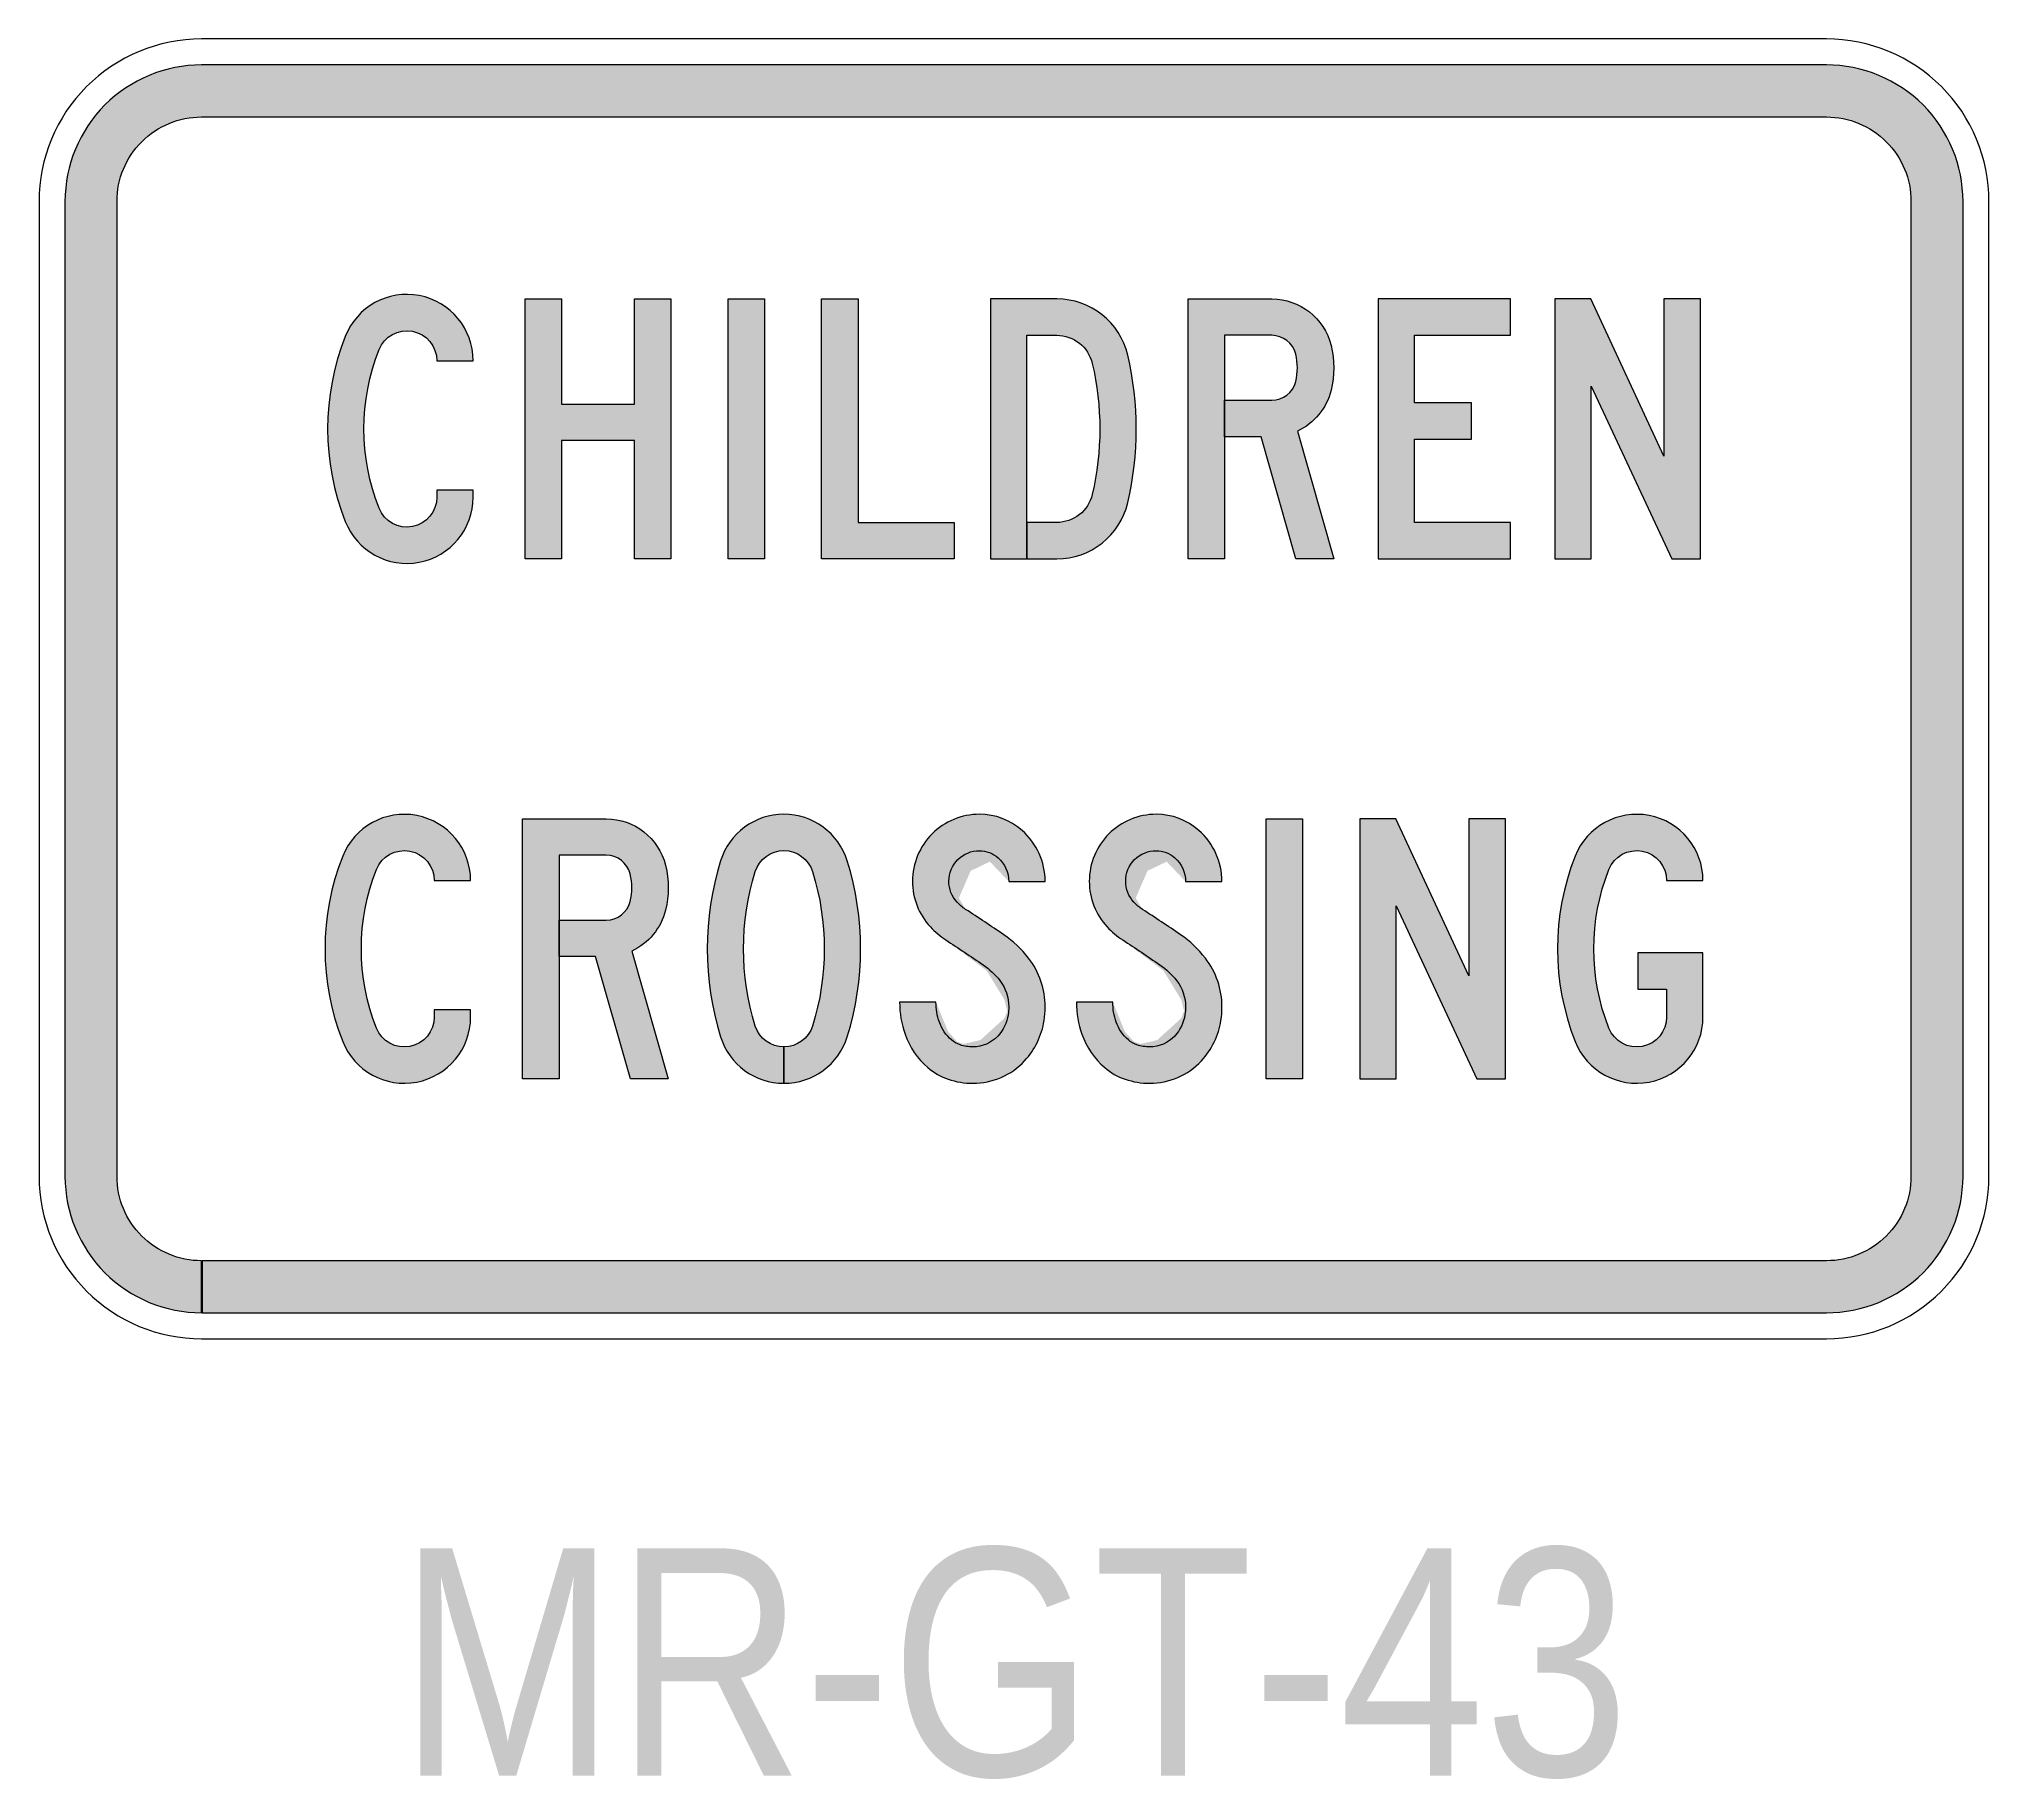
# Model space of a CAD drawing. Header units: millimetres. Extents: x 285 to 315, y -6.8 to 20.
import ezdxf
from ezdxf.enums import TextEntityAlignment as Align

# ---------------------------------------------------------------- set-up
doc = ezdxf.new("R2010")
doc.units = ezdxf.units.MM
doc.layers.add('GSBWFILL', color=1, linetype='Continuous', lineweight=0)
doc.layers.add('L25', color=1, linetype='Continuous')
doc.layers.add('T35', color=3, linetype='Continuous')
doc.styles.add('T35', font='ARIALN.TTF', dxfattribs={"height": 3.5})
doc.styles.add('TSText', font='isocp2.shx')

# ---------------------------------------------------------------- blocks, each defined once
blk = doc.blocks.new('*U21')
at = {"layer": 'GSBWFILL', "transparency": 33554687}
blk.add_hatch(color=256, dxfattribs=at).paths.add_polyline_path([(-249.84, -192), (250, -192, 0.4142136), (292, -150), (292, 150, 0.4142136), (250, 192), (-250, 192, 0.4142136), (-292, 150), (-292, -150, 0.4142136), (-250, -192), (-250, -176, -0.4142136), (-276, -150), (-276, 150, -0.4142136), (-250, 176), (250, 176, -0.4142136), (276, 150), (276, -150, -0.4142136), (250, -176), (-249.84, -176)])
at = {"layer": 'GSBWFILL', "linetype": 'Continuous', "transparency": 33554687}
for points in [[(-250, -200), (250, -200, 0.4142136), (300, -150), (300, 150, 0.4142136), (250, 200), (-250, 200, 0.4142136), (-300, 150), (-300, -150, 0.4142136), (-250, -200)], [(-249.84, -192), (250, -192, 0.4142136), (292, -150), (292, 150, 0.4142136), (250, 192), (-250, 192, 0.4142136), (-292, 150), (-292, -150, 0.4142136), (-250, -192), (-250, -176, -0.4142136), (-276, -150), (-276, 150, -0.4142136), (-250, 176), (250, 176, -0.4142136), (276, 150), (276, -150, -0.4142136), (250, -176), (-249.84, -176), (-249.84, -192)]]:
    blk.add_lwpolyline(points, format="xyb", close=True, dxfattribs=at).dxf.unprotected_set("ltscale", 0)
at = {"layer": 'GSBWFILL', "color": 250, "transparency": 33554687, "style": 'TSText'}
for s in ['panelStyle:MR-REG-CHILD_Cross 600W A_S.ssm', 'levels:GSCOLORFILL|GSBWFILL|GSOUTLINE', 'constructPanels:900|600|450', 'chevronShoulderRadius:300.000', 'panelBorderRadius:300.000', 'chevronTipRadius:300.000', 'panelRoundCorners:0', 'constructPanelMode:0', 'panelStation:none', 'panelWidthLock:1', 'panelHeightLock:1', 'heightRounding:2', 'panelName:name', 'panelQuantity:1', 'panelMaterial:0', 'legendMaterial:0', 'panelMounting:1', 'marginAlign:9', 'panelStandard:2', 'widthRounding:2', 'panelSizes:', 'panelShape:0', 'version:2']:
    blk.add_text(s, height=0.001, dxfattribs=at).set_placement((0, 199.998), align=Align.CENTER)
blk = doc.blocks.new('*U13')
at = {"layer": 'GSBWFILL', "linetype": 'Continuous'}
blk.add_hatch(color=256, dxfattribs=at).paths.add_polyline_path([(13.6, 171.2, 0.190476), (13.6, 28.8, 0.827503), (112, 47.5), (112, 53), (84, 53), (84, 47.5, -0.827503), (39.6, 39, -0.190476), (39.6, 161, -0.827503), (84, 152.5), (112, 152.5, 0.827503)])
at = {"layer": 'GSBWFILL'}
blk.add_lwpolyline([(84, 47.5, -0.827503), (39.6, 39, -0.190476), (39.6, 161, -0.827503), (84, 152.5), (112, 152.5, 0.827503), (13.6, 171.2, 0.190476), (13.6, 28.8, 0.827503), (112, 47.5), (112, 53), (84, 53)], format="xyb", close=True, dxfattribs=at)
blk = doc.blocks.new('*U14')
at = {"layer": 'GSBWFILL', "linetype": 'Continuous'}
blk.add_hatch(color=256, dxfattribs=at).paths.add_polyline_path([(0, 0), (28, 0), (28, 172), (64.3, 172, -0.344881), (82.7, 157.6, -0.12178), (82.7, 136.4, -0.344881), (64.3, 122), (28, 122), (28, 94), (56.1, 94), (82.9, 0), (112, 0), (84, 98.3, 0.227614), (109.9, 129.7, 0.12178), (109.9, 164.3, 0.344881), (64.3, 200), (0, 200)])
at = {"layer": 'GSBWFILL'}
blk.add_lwpolyline([(64.3, 122, 0.344881), (82.7, 136.4, 0.12178), (82.7, 157.6, 0.344881), (64.3, 172), (28, 172), (28, 0), (0, 0), (0, 200), (64.3, 200, -0.344881), (109.9, 164.3, -0.12178), (109.9, 129.7, -0.227614), (84, 98.3), (112, 0), (82.9, 0), (56.1, 94), (28, 94), (28, 122)], format="xyb", close=True, dxfattribs=at)
blk = doc.blocks.new('*U15')
at = {"layer": 'GSBWFILL', "linetype": 'Continuous'}
blk.add_hatch(color=256, dxfattribs=at).paths.add_polyline_path([(81, 40.6, -0.328043), (59, 24.5), (59, -3.5, 0.328109), (107.7, 32.3, 0.152381), (107.7, 167.7, 0.735537), (10.3, 167.7, 0.152381), (10.3, 32.3, 0.328163), (59, -3.5), (59, 24.5, -0.328163), (37, 40.6, -0.152381), (37, 159.4, -0.735537), (81, 159.4, -0.152381)])
at = {"layer": 'GSBWFILL'}
blk.add_lwpolyline([(59, 24.5, -0.328163), (37, 40.6, -0.152381), (37, 159.4, -0.735537), (81, 159.4, -0.152381), (81, 40.6, -0.328043), (59, 24.5), (59, -3.5, 0.328109), (107.7, 32.3, 0.152381), (107.7, 167.7, 0.735537), (10.3, 167.7, 0.152381), (10.3, 32.3, 0.328163), (59, -3.5)], format="xyb", close=True, dxfattribs=at)
blk = doc.blocks.new('*U16')
at = {"layer": 'GSBWFILL'}
h = blk.add_hatch(color=256, dxfattribs=at)
edge = h.paths.add_edge_path()
edge.add_arc((-588.5, -858.1), 1149.1, 55.3909, 57.1046, ccw=False)
edge.add_arc((31.2, 39.9), 58.1, 37.8845, 55.3909, ccw=False)
edge.add_arc((51.1, 55.3), 32.9, 0, 37.8845, ccw=False)
edge.add_arc((45.4, 55.3), 38.6, 350.8629, 360, ccw=False)
edge.add_arc((52.5, 54.2), 31.4, 317.2967, 350.8629, ccw=False)
edge.add_arc((56.4, 50.6), 26.1, 270, 317.2967, ccw=False)
edge.add_arc((56.4, 55), 30.5, 251.079, 270, ccw=False)
edge.add_arc((52.9, 44.9), 19.8, 229.3133, 251.079, ccw=False)
edge.add_arc((61.1, 54.4), 32.4, 199.4306, 229.3133, ccw=False)
edge.add_arc((73.8, 58.9), 45.8, 180.0011, 199.4303, ccw=False)
edge.add_line((28, 58.9), (0, 58.9))
edge.add_arc((73.8, 58.9), 73.8, 180.0007, 199.4304)
edge.add_arc((61.1, 54.4), 60.4, 199.4306, 229.3133)
edge.add_arc((52.9, 44.9), 47.8, 229.3133, 251.079)
edge.add_arc((56.4, 55), 58.5, 251.079, 270)
edge.add_arc((56.4, 50.6), 54.1, 270, 317.2967)
edge.add_arc((52.5, 54.2), 59.4, 317.2967, 350.8629)
edge.add_arc((45.4, 55.3), 66.6, 350.8629, 360)
edge.add_arc((51.1, 55.3), 60.9, 360, 397.8845)
edge.add_arc((31.2, 39.9), 86.1, 37.8845, 55.3909)
edge.add_arc((-588.5, -858.1), 1177.1, 55.3909, 57.1046)
edge.add_arc((70, 159.9), 35.3, 223.0176, 237.1046, ccw=False)
edge.add_arc((61.5, 152), 23.6, 180, 223.0176, ccw=False)
edge.add_arc((61.4, 152), 23.5, 89.9999, 180, ccw=False)
edge.add_arc((61.4, 153.7), 21.8, 48.6785, 90, ccw=False)
edge.add_arc((59.7, 151.8), 24.3, 0, 48.6785, ccw=False)
edge.add_line((84, 151.8), (112, 151.8))
edge.add_arc((59.7, 151.8), 52.3, 0, 48.6785)
edge.add_arc((61.4, 153.7), 49.8, 48.6785, 90)
edge.add_arc((61.4, 152), 51.5, 89.9999, 180)
edge.add_arc((61.5, 152), 51.6, 180, 223.0176)
edge.add_arc((70, 159.9), 63.3, 223.0176, 237.1046)
blk.add_lwpolyline([(35.6, 106.8, -0.007478), (64.2, 87.7, -0.076535), (77.1, 75.6, -0.166825), (84, 55.3, -0.039889), (83.5, 49.2, -0.147516), (75.6, 32.9, -0.209351), (56.4, 24.5, -0.082747), (46.5, 26.1, -0.095257), (40, 29.9, -0.131132), (30.6, 43.6, -0.084979), (28, 58.9), (0, 58.9, 0.084982), (4.2, 34.3, 0.131132), (21.8, 8.6, 0.095257), (37.4, -0.3, 0.082747), (56.4, -3.5, 0.209351), (96.2, 13.9, 0.147516), (111.2, 44.8, 0.039889), (112, 55.3, 0.166825), (99.2, 92.8, 0.076535), (80.1, 110.8, 0.007478), (50.8, 130.3, -0.061544), (44.2, 135.9, -0.189935), (37.9, 152, -0.414214), (61.4, 175.5, -0.182279), (75.7, 170.1, -0.215653), (84, 151.8), (112, 151.8, 0.215653), (94.2, 191.1, 0.182279), (61.4, 203.5, 0.414214), (9.9, 152, 0.189935), (23.7, 116.8, 0.061544)], format="xyb", close=True, dxfattribs=at)
blk = doc.blocks.new('*U17')
at = {"layer": 'GSBWFILL'}
h = blk.add_hatch(color=256, dxfattribs=at)
edge = h.paths.add_edge_path()
edge.add_arc((-588.5, -858.1), 1149.1, 55.3909, 57.1046, ccw=False)
edge.add_arc((31.2, 39.9), 58.1, 37.8845, 55.3909, ccw=False)
edge.add_arc((51.1, 55.3), 32.9, 0, 37.8845, ccw=False)
edge.add_arc((45.4, 55.3), 38.6, 350.8629, 360, ccw=False)
edge.add_arc((52.5, 54.2), 31.4, 317.2967, 350.8629, ccw=False)
edge.add_arc((56.4, 50.6), 26.1, 270, 317.2967, ccw=False)
edge.add_arc((56.4, 55), 30.5, 251.079, 270, ccw=False)
edge.add_arc((52.9, 44.9), 19.8, 229.3133, 251.079, ccw=False)
edge.add_arc((61.1, 54.4), 32.4, 199.4306, 229.3133, ccw=False)
edge.add_arc((73.8, 58.9), 45.8, 180.0011, 199.4303, ccw=False)
edge.add_line((28, 58.9), (0, 58.9))
edge.add_arc((73.8, 58.9), 73.8, 180.0007, 199.4304)
edge.add_arc((61.1, 54.4), 60.4, 199.4306, 229.3133)
edge.add_arc((52.9, 44.9), 47.8, 229.3133, 251.079)
edge.add_arc((56.4, 55), 58.5, 251.079, 270)
edge.add_arc((56.4, 50.6), 54.1, 270, 317.2967)
edge.add_arc((52.5, 54.2), 59.4, 317.2967, 350.8629)
edge.add_arc((45.4, 55.3), 66.6, 350.8629, 360)
edge.add_arc((51.1, 55.3), 60.9, 360, 397.8845)
edge.add_arc((31.2, 39.9), 86.1, 37.8845, 55.3909)
edge.add_arc((-588.5, -858.1), 1177.1, 55.3909, 57.1046)
edge.add_arc((70, 159.9), 35.3, 223.0176, 237.1046, ccw=False)
edge.add_arc((61.5, 152), 23.6, 180, 223.0176, ccw=False)
edge.add_arc((61.4, 152), 23.5, 89.9999, 180, ccw=False)
edge.add_arc((61.4, 153.7), 21.8, 48.6785, 90, ccw=False)
edge.add_arc((59.7, 151.8), 24.3, 0, 48.6785, ccw=False)
edge.add_line((84, 151.8), (112, 151.8))
edge.add_arc((59.7, 151.8), 52.3, 0, 48.6785)
edge.add_arc((61.4, 153.7), 49.8, 48.6785, 90)
edge.add_arc((61.4, 152), 51.5, 89.9999, 180)
edge.add_arc((61.5, 152), 51.6, 180, 223.0176)
edge.add_arc((70, 159.9), 63.3, 223.0176, 237.1046)
blk.add_lwpolyline([(35.6, 106.8, -0.007478), (64.2, 87.7, -0.076535), (77.1, 75.6, -0.166825), (84, 55.3, -0.039889), (83.5, 49.2, -0.147516), (75.6, 32.9, -0.209351), (56.4, 24.5, -0.082747), (46.5, 26.1, -0.095257), (40, 29.9, -0.131132), (30.6, 43.6, -0.084979), (28, 58.9), (0, 58.9, 0.084982), (4.2, 34.3, 0.131132), (21.8, 8.6, 0.095257), (37.4, -0.3, 0.082747), (56.4, -3.5, 0.209351), (96.2, 13.9, 0.147516), (111.2, 44.8, 0.039889), (112, 55.3, 0.166825), (99.2, 92.8, 0.076535), (80.1, 110.8, 0.007478), (50.8, 130.3, -0.061544), (44.2, 135.9, -0.189935), (37.9, 152, -0.414214), (61.4, 175.5, -0.182279), (75.7, 170.1, -0.215653), (84, 151.8), (112, 151.8, 0.215653), (94.2, 191.1, 0.182279), (61.4, 203.5, 0.414214), (9.9, 152, 0.189935), (23.7, 116.8, 0.061544)], format="xyb", close=True, dxfattribs=at)
blk = doc.blocks.new('*U18')
at = {"layer": 'GSBWFILL', "linetype": 'Continuous'}
blk.add_hatch(color=256, dxfattribs=at).paths.add_polyline_path([(0, 200), (28, 200), (28, 0), (0, 0)])
at = {"layer": 'GSBWFILL'}
blk.add_lwpolyline([(0, 200), (28, 200), (28, 0), (0, 0)], close=True, dxfattribs=at)
blk = doc.blocks.new('*U19')
at = {"layer": 'GSBWFILL', "linetype": 'Continuous'}
blk.add_hatch(color=256, dxfattribs=at).paths.add_polyline_path([(28, 133), (90, 0), (112, 0), (112, 200), (84, 200), (84, 79.1), (27.7, 200), (0, 200), (0, 0), (28, 0)])
at = {"layer": 'GSBWFILL'}
blk.add_lwpolyline([(90, 0), (112, 0), (112, 200), (84, 200), (84, 79.1), (27.7, 200), (0, 200), (0, 0), (28, 0), (28, 133)], close=True, dxfattribs=at)
blk = doc.blocks.new('*U20')
at = {"layer": 'GSBWFILL', "linetype": 'Continuous'}
blk.add_hatch(color=256, dxfattribs=at).paths.add_polyline_path([(84, 152.5), (112, 152.5, 0.827503), (13.6, 171.2, 0.190476), (13.6, 28.8, 0.827503), (112, 47.5), (112, 97), (62, 97), (62, 69), (84, 69), (84, 47.5, -0.827503), (39.6, 39, -0.190476), (39.6, 161, -0.827503)])
at = {"layer": 'GSBWFILL'}
blk.add_lwpolyline([(84, 69), (84, 47.5, -0.827503), (39.6, 39, -0.190476), (39.6, 161, -0.827503), (84, 152.5), (112, 152.5, 0.827503), (13.6, 171.2, 0.190476), (13.6, 28.8, 0.827503), (112, 47.5), (112, 97), (62, 97), (62, 69)], format="xyb", close=True, dxfattribs=at)
blk = doc.blocks.new('*U12')
at = {"layer": 'GSBWFILL', "color": 28, "true_color": 0x0a0a0a}
for name, p, xscale, yscale, zscale in [('*U13', (0, 0), 0.4, 0.4, 0.4), ('*U14', (60.8, 0), 0.4, 0.4, 0.4), ('*U15', (117.6, 0), 0.4, 0.4, 0.4), ('*U16', (176.8, 0), 0.3999999024332531, 0.4, 0.3999999024332531), ('*U17', (231.2, 0), 0.3999999024332531, 0.4, 0.3999999024332531), ('*U18', (289.6, 0), 0.3999999999999992, 0.3999999999999992, 0.3999999999999992), ('*U19', (318.4, 0), 0.4, 0.4, 0.4), ('*U20', (379.2, 0), 0.3999999999999999, 0.3999999999999999, 0.3999999999999999)]:
    blk.add_blockref(name, p, dxfattribs=dict(at, xscale=xscale, yscale=yscale, zscale=zscale))
blk = doc.blocks.new('*U11')
at = {"layer": 'GSBWFILL'}
blk.add_blockref('*U12', (-212, 0), dxfattribs=at)
blk = doc.blocks.new('*U3')
at = {"layer": 'GSBWFILL', "linetype": 'Continuous'}
blk.add_hatch(color=256, dxfattribs=at).paths.add_polyline_path([(13.6, 171.2, 0.190476), (13.6, 28.8, 0.827503), (112, 47.5), (112, 53), (84, 53), (84, 47.5, -0.827503), (39.6, 39, -0.190476), (39.6, 161, -0.827503), (84, 152.5), (112, 152.5, 0.827503)])
at = {"layer": 'GSBWFILL'}
blk.add_lwpolyline([(84, 47.5, -0.827503), (39.6, 39, -0.190476), (39.6, 161, -0.827503), (84, 152.5), (112, 152.5, 0.827503), (13.6, 171.2, 0.190476), (13.6, 28.8, 0.827503), (112, 47.5), (112, 53), (84, 53)], format="xyb", close=True, dxfattribs=at)
blk = doc.blocks.new('*U4')
at = {"layer": 'GSBWFILL', "linetype": 'Continuous'}
blk.add_hatch(color=256, dxfattribs=at).paths.add_polyline_path([(84, 119), (28, 119), (28, 200), (0, 200), (0, 0), (28, 0), (28, 91), (84, 91), (84, 0), (112, 0), (112, 200), (84, 200)])
at = {"layer": 'GSBWFILL'}
blk.add_lwpolyline([(0, 200), (28, 200), (28, 119), (84, 119), (84, 200), (112, 200), (112, 0), (84, 0), (84, 91), (28, 91), (28, 0), (0, 0)], close=True, dxfattribs=at)
blk = doc.blocks.new('*U5')
at = {"layer": 'GSBWFILL', "linetype": 'Continuous'}
blk.add_hatch(color=256, dxfattribs=at).paths.add_polyline_path([(0, 200), (28, 200), (28, 0), (0, 0)])
at = {"layer": 'GSBWFILL'}
blk.add_lwpolyline([(0, 200), (28, 200), (28, 0), (0, 0)], close=True, dxfattribs=at)
blk = doc.blocks.new('*U6')
at = {"layer": 'GSBWFILL', "linetype": 'Continuous'}
blk.add_hatch(color=256, dxfattribs=at).paths.add_polyline_path([(0, 200), (28, 200), (28, 28), (102, 28), (102, 0), (0, 0)])
at = {"layer": 'GSBWFILL'}
blk.add_lwpolyline([(0, 200), (28, 200), (28, 28), (102, 28), (102, 0), (0, 0)], close=True, dxfattribs=at)
blk = doc.blocks.new('*U7')
at = {"layer": 'GSBWFILL', "linetype": 'Continuous'}
blk.add_hatch(color=256, dxfattribs=at).paths.add_polyline_path([(28, 172), (50.9, 172, -0.348682), (78.2, 150.4, -0.114899), (78.2, 49.6, -0.348682), (50.9, 28), (28, 28), (28, 0), (50.9, 0, 0.348682), (105.5, 43.3, 0.114899), (105.5, 156.7, 0.348682), (50.9, 200), (0, 200), (0, 0), (28, 0)])
at = {"layer": 'GSBWFILL'}
blk.add_lwpolyline([(28, 28), (28, 0), (50.9, 0, 0.348682), (105.5, 43.3, 0.114899), (105.5, 156.7, 0.348682), (50.9, 200), (0, 200), (0, 0), (28, 0), (28, 172), (50.9, 172, -0.348682), (78.2, 150.4, -0.114899), (78.2, 49.6, -0.348682), (50.9, 28)], format="xyb", close=True, dxfattribs=at)
blk = doc.blocks.new('*U8')
at = {"layer": 'GSBWFILL', "linetype": 'Continuous'}
blk.add_hatch(color=256, dxfattribs=at).paths.add_polyline_path([(0, 0), (28, 0), (28, 172), (64.3, 172, -0.344881), (82.7, 157.6, -0.12178), (82.7, 136.4, -0.344881), (64.3, 122), (28, 122), (28, 94), (56.1, 94), (82.9, 0), (112, 0), (84, 98.3, 0.227614), (109.9, 129.7, 0.12178), (109.9, 164.3, 0.344881), (64.3, 200), (0, 200)])
at = {"layer": 'GSBWFILL'}
blk.add_lwpolyline([(64.3, 122, 0.344881), (82.7, 136.4, 0.12178), (82.7, 157.6, 0.344881), (64.3, 172), (28, 172), (28, 0), (0, 0), (0, 200), (64.3, 200, -0.344881), (109.9, 164.3, -0.12178), (109.9, 129.7, -0.227614), (84, 98.3), (112, 0), (82.9, 0), (56.1, 94), (28, 94), (28, 122)], format="xyb", close=True, dxfattribs=at)
blk = doc.blocks.new('*U9')
at = {"layer": 'GSBWFILL', "linetype": 'Continuous'}
blk.add_hatch(color=256, dxfattribs=at).paths.add_polyline_path([(28, 28), (28, 92), (71.8, 92), (71.8, 120), (28, 120), (28, 172), (102, 172), (102, 200), (0, 200), (0, 0), (102, 0), (102, 28)])
at = {"layer": 'GSBWFILL'}
blk.add_lwpolyline([(28, 28), (28, 92), (71.8, 92), (71.8, 120), (28, 120), (28, 172), (102, 172), (102, 200), (0, 200), (0, 0), (102, 0), (102, 28)], close=True, dxfattribs=at)
blk = doc.blocks.new('*U10')
at = {"layer": 'GSBWFILL', "linetype": 'Continuous'}
blk.add_hatch(color=256, dxfattribs=at).paths.add_polyline_path([(28, 133), (90, 0), (112, 0), (112, 200), (84, 200), (84, 79.1), (27.7, 200), (0, 200), (0, 0), (28, 0)])
at = {"layer": 'GSBWFILL'}
blk.add_lwpolyline([(90, 0), (112, 0), (112, 200), (84, 200), (84, 79.1), (27.7, 200), (0, 200), (0, 0), (28, 0), (28, 133)], close=True, dxfattribs=at)
blk = doc.blocks.new('*U2')
at = {"layer": 'GSBWFILL', "color": 28, "true_color": 0x0a0a0a}
for name, p, xscale, yscale, zscale in [('*U3', (0, 0), 0.4, 0.4, 0.4), ('*U4', (60.8, 0), 0.4, 0.4, 0.4), ('*U5', (123.2, 0), 0.3999999999999996, 0.3999999999999996, 0.3999999999999996), ('*U6', (152, 0), 0.3999999999999999, 0.3999999999999999, 0.3999999999999999), ('*U7', (204, 0), 0.4, 0.4, 0.4), ('*U8', (264.8, 0), 0.4, 0.4, 0.4), ('*U9', (323.2, 0), 0.4, 0.4, 0.4), ('*U10', (377.6, 0), 0.4, 0.4, 0.4)]:
    blk.add_blockref(name, p, dxfattribs=dict(at, xscale=xscale, yscale=yscale, zscale=zscale))
blk = doc.blocks.new('*U1')
at = {"layer": 'GSBWFILL'}
blk.add_blockref('*U2', (-211.2, 0), dxfattribs=at)
blk = doc.blocks.new('MR-GT-43')
at = {"layer": 'GSBWFILL', "xscale": 0.05, "yscale": 0.05, "zscale": 0.05}
for name, p in [('*U21', (300, 10)), ('*U1', (300, 12)), ('*U11', (300, 4))]:
    blk.add_blockref(name, p, dxfattribs=at)
at = {"layer": 'T35', "insert": (300, -5), "char_height": 3.5, "width": 18.44223, "attachment_point": 5, "style": 'T35'}
blk.add_mtext('MR-GT-43', dxfattribs=at)

msp = doc.modelspace()

# ---------------------------------------------------------------- block references
at = {"layer": 'L25'}
msp.add_blockref('MR-GT-43', (0, 0), dxfattribs=at)

doc.saveas('drawing.dxf')
